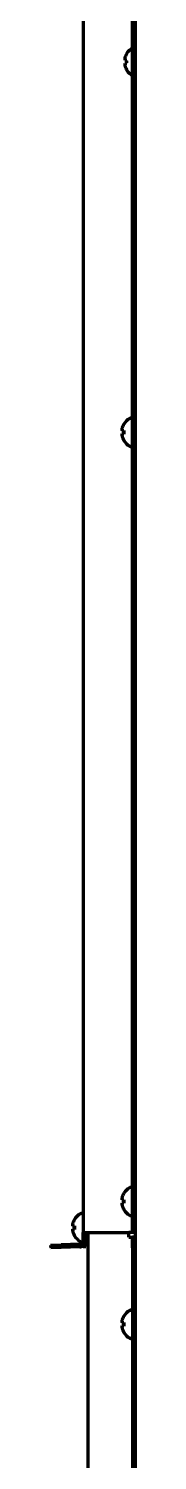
# Model space of a CAD drawing. Header units: inches. Extents: x -2898 to 7248, y 606 to 5598.
# Drawn here: x 4576.7 to 4600.7, y 2687.9 to 3093.6 of the extents above; entities that cross this region are included whole.
import ezdxf

# ---------------------------------------------------------------- set-up
doc = ezdxf.new("R2010")
doc.units = ezdxf.units.IN

msp = doc.modelspace()

# ---------------------------------------------------------------- linework, layer by layer
at = {"linetype": 'Continuous', "lineweight": 70}
for p, q in [((4585.94, 4076.64), (4585.94, 2752.44)), ((4599.94, 2754.44), (4599.94, 4065.34)), ((4600.74, 2413.84), (4600.74, 4065.34)), ((4598.27, 3086.54), (4598.3, 3086.54)), ((4598.3, 3081.94), (4598.27, 3081.94)), ((4599.54, 2983.24), (4599.34, 2983.24)), ((4597.47, 2981.54), (4597.5, 2981.54)), ((4597.5, 2976.94), (4597.47, 2976.94)), ((4599.34, 2975.24), (4599.54, 2975.24)), ((4597.47, 2763.54), (4597.5, 2763.54)), ((4599.54, 2765.24), (4599.34, 2765.24)), ((4583.47, 2756.14), (4583.5, 2756.14)), ((4585.54, 2757.84), (4585.34, 2757.84)), ((4597.5, 2758.94), (4597.47, 2758.94)), ((4599.34, 2757.24), (4599.54, 2757.24)), ((4583.5, 2751.54), (4583.47, 2751.54)), ((4585.94, 2749.76), (4585.94, 2752.44)), ((4585.94, 2752.44), (4587.74, 2752.44)), ((4586.74, 2749.76), (4586.74, 2752.44)), ((4586.74, 2752.24), (4586.86, 2752.24)), ((4586.86, 2752.24), (4586.86, 2752.44)), ((4586.86, 2752.24), (4587.14, 2751.74)), ((4587.14, 2751.74), (4587.14, 2752.44)), ((4587.14, 2751.74), (4587.24, 2751.74)), ((4587.24, 2752.44), (4587.24, 2436.44)), ((4587.74, 2752.44), (4598.94, 2752.44)), ((4599.94, 2752.44), (4598.94, 2752.44)), ((4598.94, 2751.14), (4598.94, 2752.44)), ((4598.94, 2751.14), (4599.94, 2751.14)), ((4599.94, 2752.44), (4599.94, 2754.44)), ((4600.74, 2752.44), (4599.94, 2752.44)), ((4599.94, 2748.14), (4599.94, 2751.14)), ((4600.74, 2751.14), (4599.94, 2751.14)), ((4576.72, 2748.89), (4579.72, 2749)), ((4576.72, 2748.89), (4576.75, 2748.09)), ((4579.75, 2748.2), (4576.75, 2748.09)), ((4584.98, 2749.18), (4579.72, 2749)), ((4585.01, 2748.38), (4579.75, 2748.2)), ((4585.34, 2749.84), (4585.54, 2749.84)), ((4585.94, 2748.44), (4585.94, 2749.76)), ((4585.94, 2748.44), (4586.74, 2748.44)), ((4586.74, 2749.76), (4586.74, 2748.44)), ((4599.94, 2748.14), (4599.94, 2439.44)), ((4597.47, 2728.74), (4597.5, 2728.74)), ((4599.54, 2730.44), (4599.34, 2730.44)), ((4597.5, 2724.14), (4597.47, 2724.14)), ((4599.34, 2722.44), (4599.54, 2722.44))]:
    msp.add_line(p, q, dxfattribs=at)
for centre, radius, start, end in [((4602.36, 3084.04), 4.8, 120.3012, 148.4186), ((4602.05, 3084.24), 3.78, 172.3959, 179.9965), ((4602.05, 3084.24), 3.78, 180.0035, 187.6041), ((4602.36, 3084.44), 4.8, 211.5837, 239.6988), ((4601.56, 2979.04), 4.8, 120.3012, 148.4186), ((4599.34, 2982.84), 0.4, 90, 120.3012), ((4599.54, 2982.84), 0.4, 0, 90), ((4601.25, 2979.24), 3.78, 172.3959, 179.9965), ((4601.25, 2979.24), 3.78, 180.0035, 187.6041), ((4601.56, 2979.44), 4.8, 211.5837, 239.6988), ((4599.34, 2975.64), 0.4, 239.6988, 270), ((4599.54, 2975.64), 0.4, 270, 0), ((4601.56, 2761.04), 4.8, 120.3012, 148.4186), ((4599.34, 2764.84), 0.4, 90, 120.3012), ((4599.54, 2764.84), 0.4, 0, 90), ((4601.25, 2761.24), 3.78, 172.3959, 179.9965), ((4601.25, 2761.24), 3.78, 180.0035, 187.6041), ((4587.56, 2753.64), 4.8, 120.3012, 148.4186), ((4585.34, 2757.44), 0.4, 90, 120.3012), ((4585.54, 2757.44), 0.4, 0, 90), ((4601.56, 2761.44), 4.8, 211.5837, 239.6988), ((4599.34, 2757.64), 0.4, 239.6988, 270), ((4599.54, 2757.64), 0.4, 270, 0), ((4587.25, 2753.84), 3.78, 172.3959, 179.9965), ((4587.25, 2753.84), 3.78, 180.0035, 187.6041), ((4587.56, 2754.04), 4.8, 211.5837, 239.6988), ((4584.94, 2750.18), 1, 272, 0), ((4584.94, 2750.18), 1.8, 272, 303.749), ((4585.34, 2750.24), 0.4, 239.6988, 270), ((4585.54, 2750.24), 0.4, 270, 0), ((4601.56, 2726.24), 4.8, 120.3012, 148.4186), ((4601.25, 2726.44), 3.78, 172.3959, 179.9965), ((4599.34, 2730.04), 0.4, 90, 120.3012), ((4599.54, 2730.04), 0.4, 0, 90), ((4601.25, 2726.44), 3.78, 180.0035, 187.6041), ((4601.56, 2726.64), 4.8, 211.5837, 239.6988), ((4599.54, 2722.84), 0.4, 270, 0), ((4599.34, 2722.84), 0.4, 239.6988, 270)]:
    msp.add_arc(centre, radius, start, end, dxfattribs=at)
for points in [[(4597.75, 3085.24), (4597.74, 3085.22), (4597.74, 3085.17), (4597.73, 3085.09), (4597.73, 3085.02), (4597.73, 3084.95), (4597.73, 3084.88), (4597.74, 3084.81), (4597.74, 3084.77), (4597.75, 3084.74)], [(4597.75, 3084.74), (4597.76, 3084.74), (4597.79, 3084.74), (4597.84, 3084.74), (4597.9, 3084.74), (4597.96, 3084.74), (4598.03, 3084.74), (4598.1, 3084.74), (4598.19, 3084.74), (4598.26, 3084.74), (4598.3, 3084.74)], [(4597.75, 3083.74), (4597.74, 3083.72), (4597.74, 3083.67), (4597.73, 3083.6), (4597.73, 3083.53), (4597.73, 3083.46), (4597.73, 3083.39), (4597.74, 3083.31), (4597.74, 3083.27), (4597.75, 3083.24)], [(4597.75, 3083.24), (4597.76, 3083.19), (4597.79, 3083.08), (4597.84, 3082.92), (4597.9, 3082.76), (4597.96, 3082.61), (4598.03, 3082.45), (4598.1, 3082.3), (4598.19, 3082.13), (4598.26, 3082.01), (4598.3, 3081.94)], [(4596.95, 2980.24), (4596.94, 2980.22), (4596.94, 2980.17), (4596.93, 2980.09), (4596.93, 2980.02), (4596.93, 2979.95), (4596.93, 2979.88), (4596.94, 2979.81), (4596.94, 2979.77), (4596.95, 2979.74)], [(4596.95, 2978.74), (4596.94, 2978.72), (4596.94, 2978.67), (4596.93, 2978.6), (4596.93, 2978.53), (4596.93, 2978.46), (4596.93, 2978.39), (4596.94, 2978.31), (4596.94, 2978.27), (4596.95, 2978.24)], [(4596.95, 2979.74), (4596.96, 2979.74), (4596.99, 2979.74), (4597.04, 2979.74), (4597.1, 2979.74), (4597.16, 2979.74), (4597.23, 2979.74), (4597.3, 2979.74), (4597.39, 2979.74), (4597.46, 2979.74), (4597.5, 2979.74)], [(4596.95, 2978.24), (4596.96, 2978.19), (4596.99, 2978.08), (4597.04, 2977.92), (4597.1, 2977.76), (4597.16, 2977.61), (4597.23, 2977.45), (4597.3, 2977.3), (4597.39, 2977.13), (4597.46, 2977.01), (4597.5, 2976.94)], [(4596.95, 2762.24), (4596.94, 2762.22), (4596.94, 2762.17), (4596.93, 2762.09), (4596.93, 2762.02), (4596.93, 2761.95), (4596.93, 2761.88), (4596.94, 2761.81), (4596.94, 2761.77), (4596.95, 2761.74)], [(4596.95, 2760.74), (4596.94, 2760.72), (4596.94, 2760.67), (4596.93, 2760.6), (4596.93, 2760.53), (4596.93, 2760.46), (4596.93, 2760.39), (4596.94, 2760.31), (4596.94, 2760.27), (4596.95, 2760.24)], [(4596.95, 2761.74), (4596.96, 2761.74), (4596.99, 2761.74), (4597.04, 2761.74), (4597.1, 2761.74), (4597.16, 2761.74), (4597.23, 2761.74), (4597.3, 2761.74), (4597.39, 2761.74), (4597.46, 2761.74), (4597.5, 2761.74)], [(4596.95, 2760.24), (4596.96, 2760.19), (4596.99, 2760.08), (4597.04, 2759.92), (4597.1, 2759.76), (4597.16, 2759.61), (4597.23, 2759.45), (4597.3, 2759.3), (4597.39, 2759.13), (4597.46, 2759.01), (4597.5, 2758.94)], [(4582.95, 2754.84), (4582.94, 2754.82), (4582.94, 2754.77), (4582.93, 2754.69), (4582.93, 2754.62), (4582.93, 2754.55), (4582.93, 2754.48), (4582.94, 2754.41), (4582.94, 2754.37), (4582.95, 2754.34)], [(4582.95, 2753.34), (4582.94, 2753.32), (4582.94, 2753.27), (4582.93, 2753.2), (4582.93, 2753.13), (4582.93, 2753.06), (4582.93, 2752.99), (4582.94, 2752.91), (4582.94, 2752.87), (4582.95, 2752.84)], [(4582.95, 2754.34), (4582.96, 2754.34), (4582.99, 2754.34), (4583.04, 2754.34), (4583.1, 2754.34), (4583.16, 2754.34), (4583.23, 2754.34), (4583.3, 2754.34), (4583.39, 2754.34), (4583.46, 2754.34), (4583.5, 2754.34)], [(4582.95, 2752.84), (4582.96, 2752.79), (4582.99, 2752.68), (4583.04, 2752.52), (4583.1, 2752.36), (4583.16, 2752.21), (4583.23, 2752.05), (4583.3, 2751.9), (4583.39, 2751.73), (4583.46, 2751.61), (4583.5, 2751.54)], [(4596.95, 2727.44), (4596.94, 2727.42), (4596.94, 2727.37), (4596.93, 2727.29), (4596.93, 2727.22), (4596.93, 2727.15), (4596.93, 2727.08), (4596.94, 2727.01), (4596.94, 2726.97), (4596.95, 2726.94)], [(4596.95, 2726.94), (4596.96, 2726.94), (4596.99, 2726.94), (4597.04, 2726.94), (4597.1, 2726.94), (4597.16, 2726.94), (4597.23, 2726.94), (4597.3, 2726.94), (4597.39, 2726.94), (4597.46, 2726.94), (4597.5, 2726.94)], [(4596.95, 2725.94), (4596.94, 2725.92), (4596.94, 2725.87), (4596.93, 2725.8), (4596.93, 2725.73), (4596.93, 2725.66), (4596.93, 2725.59), (4596.94, 2725.51), (4596.94, 2725.47), (4596.95, 2725.44)], [(4596.95, 2725.44), (4596.96, 2725.39), (4596.99, 2725.28), (4597.04, 2725.12), (4597.1, 2724.96), (4597.16, 2724.81), (4597.23, 2724.65), (4597.3, 2724.5), (4597.39, 2724.33), (4597.46, 2724.21), (4597.5, 2724.14)]]:
    msp.add_open_spline(points, degree=3, dxfattribs=at)
for points in [[(4598.3, 3086.54), (4598.17, 3086.34), (4598.07, 3086.13), (4597.93, 3085.81), (4597.89, 3085.7), (4597.81, 3085.47), (4597.78, 3085.36), (4597.75, 3085.24)], [(4598.3, 3083.74), (4598.17, 3083.74), (4598.07, 3083.74), (4597.93, 3083.74), (4597.89, 3083.74), (4597.81, 3083.74), (4597.78, 3083.74), (4597.75, 3083.74)], [(4597.5, 2981.54), (4597.37, 2981.34), (4597.27, 2981.13), (4597.13, 2980.81), (4597.09, 2980.7), (4597.01, 2980.47), (4596.98, 2980.36), (4596.95, 2980.24)], [(4597.5, 2978.74), (4597.37, 2978.74), (4597.27, 2978.74), (4597.13, 2978.74), (4597.09, 2978.74), (4597.01, 2978.74), (4596.98, 2978.74), (4596.95, 2978.74)], [(4597.5, 2763.54), (4597.37, 2763.34), (4597.27, 2763.13), (4597.13, 2762.81), (4597.09, 2762.7), (4597.01, 2762.47), (4596.98, 2762.36), (4596.95, 2762.24)], [(4597.5, 2760.74), (4597.37, 2760.74), (4597.27, 2760.74), (4597.13, 2760.74), (4597.09, 2760.74), (4597.01, 2760.74), (4596.98, 2760.74), (4596.95, 2760.74)], [(4583.5, 2756.14), (4583.37, 2755.94), (4583.27, 2755.73), (4583.13, 2755.41), (4583.09, 2755.3), (4583.01, 2755.07), (4582.98, 2754.96), (4582.95, 2754.84)], [(4583.5, 2753.34), (4583.37, 2753.34), (4583.27, 2753.34), (4583.13, 2753.34), (4583.09, 2753.34), (4583.01, 2753.34), (4582.98, 2753.34), (4582.95, 2753.34)], [(4597.5, 2728.74), (4597.37, 2728.54), (4597.27, 2728.33), (4597.13, 2728.01), (4597.09, 2727.9), (4597.01, 2727.67), (4596.98, 2727.56), (4596.95, 2727.44)], [(4597.5, 2725.94), (4597.37, 2725.94), (4597.27, 2725.94), (4597.13, 2725.94), (4597.09, 2725.94), (4597.01, 2725.94), (4596.98, 2725.94), (4596.95, 2725.94)]]:
    msp.add_open_spline(points, degree=3, knots=[0, 0, 0, 0, 0.5, 0.5, 0.75, 0.75, 1, 1, 1, 1], dxfattribs=at)

doc.saveas('drawing.dxf')
